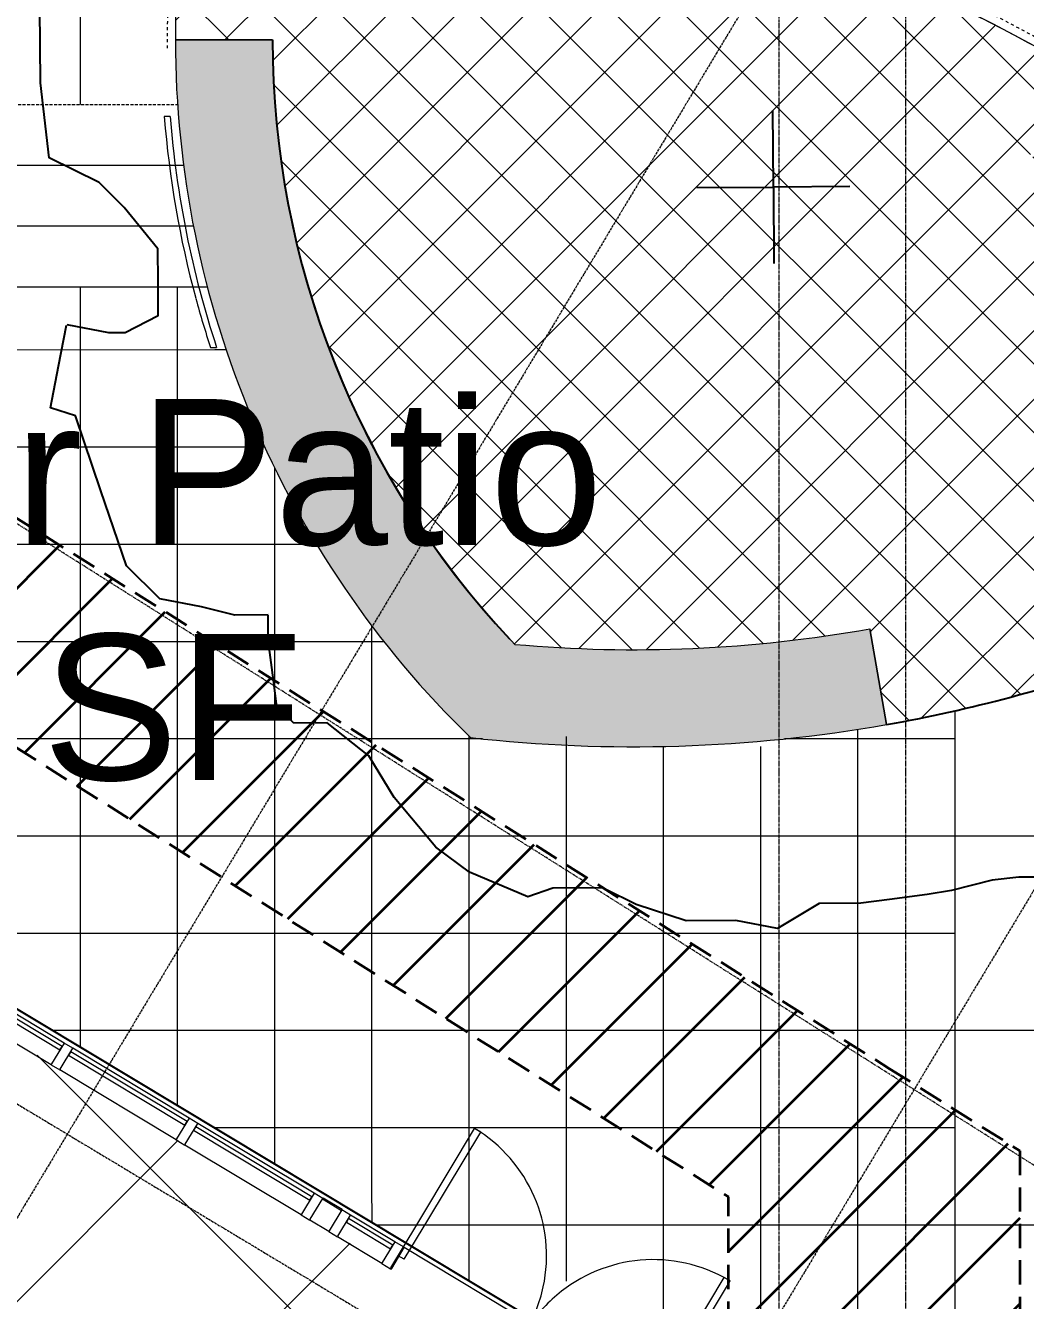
# Model space of a CAD drawing. Header units: inches. Extents: x 3268 to 7018, y 976 to 6708.
# Drawn here: x 5807.1 to 6054.1, y 5397.9 to 5712.7 of the extents above; entities that cross this region are included whole.
import ezdxf

# ---------------------------------------------------------------- set-up
doc = ezdxf.new("R2010")
doc.units = ezdxf.units.IN
doc.header["$MEASUREMENT"] = 0
for name, pattern in [('Double Dash 3_8_', [0.9999999999999999, 0.3749999999999999, -0.125, 0.125, -0.125, 0.125, -0.125]), ('Grid Line 1_2_', [0.8749999999999999, 0.4999999999999999, -0.125, 0.125, -0.125]), ('IMPORT-Dash 1_16_', [1.4999999999999996, 0.7499999999999998, -0.7499999999999998]), ('IMPORT-DASHED _2_', [8.999999999999996, 5.999999999999998, -2.999999999999999]), ('IMPORT-HIDDEN4', [1.1099999999999997, 0.7499999999999998, -0.3599999999999999])]:
    doc.linetypes.add(name, pattern=pattern)
for name, color, linetype, lineweight in [('0-landscaping', 1, 'Continuous', 25), ('A-DETL-GENF', 92, 'Continuous', 9), ('A-DOOR', 31, 'Continuous', 9), ('A-FLOR', 192, 'Continuous', 9), ('A-GLAZ-CURT', 52, 'Continuous', 9), ('A-GLAZ-CWMG', 51, 'Continuous', 9), ('C-BLDG', 3, 'Continuous', 25), ('C-CURB-BACK', 40, 'Continuous', 13), ('C-CURB-FACE', 80, 'Continuous', 13), ('C-CURB-GUTR', 22, 'Continuous', 15), ('C-ESMT-STBK', 4, 'IMPORT-DASHED _2_', 35), ('C-PROP-LINE', 91, 'Double Dash 3_8_', 9), ('DAA Sketch', 1, 'Continuous', 25), ('G-ANNO-TEXT', 231, 'Continuous', 9), ('L-PVMT-CONC-HATC', 252, 'Continuous', 15), ('L-SITE-HRAL', 10, 'Continuous', 15), ('L-SITE-PLANT-HATC', 81, 'Continuous', 13), ('L-SITE-STEP', 2, 'Continuous', 15), ('L-SITE-SWLK', 220, 'Continuous', 25), ('L-SITE-WALL', 33, 'Continuous', 15), ('L-SITE-WALL-HATC', 71, 'Continuous', 15), ('S-GRID', 1, 'Continuous', 9), ('site_dwg', 8, 'Continuous', 9)]:
    doc.layers.add(name, color=color, linetype=linetype, lineweight=lineweight)
doc.styles.add('Arial', font='arial.ttf', dxfattribs={"height": 36})

# ---------------------------------------------------------------- blocks, each defined once
blk = doc.blocks.new('System Panel - GLA-01 - Insulated Glass - Clear-7886331-Overall Retail Plan Opt 2')
at = {"layer": 'A-GLAZ-CURT'}
for p, q in [((16.12500000001023, 1.999999999995452), (-16.12500000000818, 1.999999999995452)), ((-16.12500000000818, 1.999999999995452), (-16.12500000000955, 0.9999999999990904)), ((-16.12500000000955, 0.9999999999990904), (16.12500000000682, 0.9999999999963619)), ((16.12500000000682, 0.9999999999963619), (16.12500000001023, 1.999999999995452))]:
    blk.add_line(p, q, dxfattribs=at)
blk = doc.blocks.new('Rectangular Mullion - 2_5_ x 6_ rectangular-V116-Overall Retail Plan Opt 2')
at = {"layer": 'A-GLAZ-CWMG'}
for p, q in [((5816.667968411256, 5461.501621982364), (5789.024322963612, 5478.111599898213)), ((5813.448980443068, 5456.144326352975), (5785.805334995423, 5472.754304268825))]:
    blk.add_line(p, q, dxfattribs=at)
blk = doc.blocks.new('Rectangular Mullion - 2_5_ x 6_ rectangular-V118-Overall Retail Plan Opt 2')
at = {"layer": 'A-GLAZ-CWMG'}
for p, q in [((-1.250000000000227, 3.250000000001819), (1.250000000001591, 3.250000000001819)), ((-1.250000000000173, 2.99999999994377), (-1.250000000000227, 3.250000000001819)), ((1.250000000001591, 3.250000000001819), (1.250000000001564, 2.999999999943815)), ((-1.249999999998863, -2.999999999997271), (-1.250000000000173, 2.99999999994377)), ((1.250000000001564, 2.999999999943815), (1.250000000000909, -2.999999999997271)), ((1.250000000000909, -2.999999999997271), (-1.249999999998863, -2.999999999997271))]:
    blk.add_line(p, q, dxfattribs=at)
blk = doc.blocks.new('System Panel - GLA-01 - Insulated Glass - Clear-7886332-Overall Retail Plan Opt 2')
at = {"layer": 'A-GLAZ-CURT'}
for p, q in [((16.74999999999977, 1.999999999998181), (-16.74999999999977, 1.999999999998181)), ((-16.74999999999977, 1.999999999998181), (-16.74999999999977, 0.9999999999963619)), ((-16.74999999999977, 0.9999999999963619), (16.74999999999977, 0.9999999999990904)), ((16.74999999999977, 0.9999999999990904), (16.74999999999977, 1.999999999998181))]:
    blk.add_line(p, q, dxfattribs=at)
blk = doc.blocks.new('Rectangular Mullion - 2_5_ x 6_ rectangular-7829117-Overall Retail Plan Opt 2')
at = {"layer": 'A-GLAZ-CWMG'}
for p, q in [((-1.249999999998863, 3.250000000001819), (1.250000000000227, 3.250000000001819)), ((-1.249999999998863, 2.999999999941947), (-1.249999999998863, 3.250000000001819)), ((1.250000000000227, 3.250000000001819), (1.250000000000282, 2.999999999942276)), ((-1.249999999998863, -2.999999999997271), (-1.249999999998863, 2.999999999941947)), ((1.250000000000282, 2.999999999942276), (1.250000000001591, -2.999999999997271)), ((1.250000000001591, -2.999999999997271), (-1.249999999998863, -2.999999999997271))]:
    blk.add_line(p, q, dxfattribs=at)
blk = doc.blocks.new('System Panel - Slab Edge Cover-V120-Overall Retail Plan Opt 2')
at = {"layer": 'A-GLAZ-CURT'}
for p, q in [((2.74999999999477, 3.125000000000909), (-2.749999999998181, 3.124999999998181)), ((-2.749999999998181, 3.124999999998181), (-2.749999999997498, 2.874999999996362)), ((-2.749999999997498, 2.874999999996362), (2.749999999996816, 2.874999999996362)), ((2.749999999996816, 2.874999999996362), (2.74999999999477, 3.125000000000909))]:
    blk.add_line(p, q, dxfattribs=at)
blk = doc.blocks.new('System Panel - GLA-01 - Insulated Glass - Clear-10001628-Overall Retail Plan Opt 2')
at = {"layer": 'A-GLAZ-CURT'}
for p, q in [((4.999999999983856, 1.999999999998181), (-7.750000000000454, 1.999999999998181)), ((-7.750000000000454, 1.999999999998181), (-7.750000000000454, 0.9999999999963619)), ((-7.750000000000454, 0.9999999999963619), (4.999999999982491, 0.9999999999990904)), ((4.999999999982491, 0.9999999999990904), (4.999999999983856, 1.999999999998181))]:
    blk.add_line(p, q, dxfattribs=at)
blk = doc.blocks.new('Rectangular Mullion - 2_5_ x 6_ rectangular-10001530-Overall Retail Plan Opt 2')
at = {"layer": 'A-GLAZ-CWMG'}
for p, q in [((5898.313153803132, 5412.44424534718), (5887.384270719196, 5419.010980802274)), ((5895.094165834945, 5407.086949717792), (5884.165282751008, 5413.653685172887))]:
    blk.add_line(p, q, dxfattribs=at)
blk = doc.blocks.new('Rectangular Mullion - 2_5_ x 6_ rectangular-V121-Overall Retail Plan Opt 2')
at = {"layer": 'A-GLAZ-CWMG'}
blk.add_line((5882.022364499247, 5414.941280360165), (5877.30794434539, 5417.773989772168), dxfattribs=at)
blk = doc.blocks.new('Rectangular Mullion - 2_5_ x 6_ rectangular-V122-Overall Retail Plan Opt 2')
at = {"layer": 'A-GLAZ-CWMG'}
for p, q in [((5878.384014061822, 5424.418880588831), (5849.668909488301, 5441.672656098318)), ((5875.165026093634, 5419.061584959443), (5846.449921520113, 5436.31536046893))]:
    blk.add_line(p, q, dxfattribs=at)
blk = doc.blocks.new('Rectangular Mullion - 2_5_ x 6_ rectangular-7829135-Overall Retail Plan Opt 2')
at = {"layer": 'A-GLAZ-CWMG'}
for p, q in [((-1.249999999999545, 3.250000000001819), (1.250000000000227, 3.250000000001819)), ((-1.249999999999572, 2.999999999941963), (-1.249999999999545, 3.250000000001819)), ((1.250000000000227, 3.250000000001819), (1.250000000000227, 2.999999999942321)), ((-1.250000000000227, -2.999999999997271), (-1.249999999999572, 2.999999999941963)), ((1.250000000000227, 2.999999999942321), (1.250000000000227, -2.999999999997271)), ((1.250000000000227, -2.999999999997271), (-1.250000000000227, -2.999999999997271))]:
    blk.add_line(p, q, dxfattribs=at)
blk = doc.blocks.new('Rectangular Mullion - 2_5_ x 6_ rectangular-7882719-Overall Retail Plan Opt 2')
at = {"layer": 'A-GLAZ-CWMG'}
for p, q in [((-2.24999999998491, 3.25), (-2.5, 3.25)), ((-2.5, 3.25), (-2.5, 2.99999999994199)), ((-2.5, 2.99999999994199), (-2.5, -3)), ((-2.5, -3), (-2.249999999984238, -3))]:
    blk.add_line(p, q, dxfattribs=at)
blk = doc.blocks.new('Curtain Wall-Ext Dbl Door-Framed - SEE ELEV-10001564-Overall Retail Plan Opt 2')
at = {"layer": 'A-DOOR'}
for p, q in [((-34.99999999999969, 37.12499999999987), (-36.74999999999975, 37.12499999999987)), ((-36.74999999999969, 12.25930282034746), (-36.74999999999969, 37.12499999999988)), ((-34.99999999999969, 12.25934064553677), (-34.99999999999969, 37.12499999999987)), ((34.9999999999996, 37.37499999999989), (36.22886692448985, 37.37499999999989)), ((34.9999999999996, 12.26085365310259), (34.9999999999996, 37.37499999999989)), ((36.22886692448985, 37.37499999999989), (36.74999999999999, 37.37499999999989)), ((36.74999999999984, 36.50778800629224), (36.74999999999984, 37.37499999999989)), ((36.74999999999984, 12.26089147829229), (36.74999999999984, 36.50778800629224)), ((-36.74999999999969, 0.4999999999999902), (-36.74999999999969, 12.25930282034746)), ((-34.99999999999969, 0.4999999999999875), (-34.99999999999969, 12.25934064553677)), ((34.9999999999996, 0.4999999999997903), (34.9999999999996, 12.26085365310259)), ((36.74999999999984, 0.4999999999983222), (36.74999999999984, 12.26089147829229)), ((-34.99999999999969, 0.4999999999999875), (-36.74999999999975, 0.4999999999999875)), ((34.9999999999996, 0.4999999999997903), (36.74999999999988, 0.4999999999997903))]:
    blk.add_line(p, q, dxfattribs=at)
for centre, radius, start, end in [((-36.74999999999975, 0.50000000000011), 36.62499999999974, 18.87309125420795, 89.99999999999997), ((36.75000000000001, 0.4999999999998783), 36.87499999999999, 90.75900454231812, 161.2621398723744), ((36.75000000000001, 0.4999999999998783), 36.87500000000001, 89.9999999999999, 90.75900454231812), ((-36.74999999999975, 0.50000000000011), 36.62499999999979, 359.9999999999991, 18.87309125420794), ((36.75000000000001, 0.4999999999998783), 36.87499999999999, 161.2621398723744, 179.9999999999999)]:
    blk.add_arc(centre, radius, start, end, dxfattribs=at)
blk = doc.blocks.new('site_dwg_dec1-V215-Overall Retail Plan Opt 2')
at = {"layer": '0-landscaping', "color": 213, "flags": 128}
for points in [[(-87.84698172081401, 53.63752239599557), (-86.13667698831675, 55.58464763820961), (-82.51704446383506, 59.70547927386655), (-82.11050309693717, 68.47359954603199), (-82.48428623070127, 74.27706753642563), (-85.94652405246585, 82.7934399386097), (-78.83185320274411, 92.9695355557917), (-70.68766946013044, 102.2414187691859)], [(-9.471346453594377, 8.319387126080981), (0, 0), (8.319387121136968, 9.471346451995485)], [(9.471346454440207, -8.31938712430201), (0, 0), (-8.319387122217448, -9.471346449256087)], [(-42.16343954759929, -114.4442553805609), (-45.25193650464251, -111.7313990827831), (-48.8504289614554, -109.1643291017724), (-54.95184824639534, -106.0219622391457), (-58.38620603193856, -103.8447490419173), (-63.55300781326502, -100.3379686089231)]]:
    blk.add_lwpolyline(points, dxfattribs=at)
at = {"layer": '0-landscaping', "color": 130, "flags": 128}
for points in [[(-108.9495437625916, 2.620645575184653), (-113.0675397062075, 6.237787295143106), (-116.2805885930353, 10.88512405573715), (-120.5231648285259, 16.43677114294701), (-121.0214998896845, 24.17471959924626), (-115.9658553720873, 36.15941098107179), (-110.910168585371, 48.14415048814009), (-113.0937468457087, 51.88722671996549), (-107.5397389064563, 56.13394474226845), (-102.0716812536501, 60.31495882457261)], [(-101.9856886986962, 60.38071088975959), (-97.743112467069, 54.82906379929738), (-95.68411449388047, 53.02049293666573), (-89.75630951111258, 51.46381599998789), (-87.84698172081401, 53.63752239599557)], [(-115.4074768441807, -5.983103170727076), (-111.6642575858822, -0.469966123074073), (-108.9950686053847, 2.568817050759662)], [(-117.6248491627774, -13.48485254158436), (-117.8740236475204, -9.615914829065103), (-115.4074768441807, -5.983103170727076)], [(-113.4150734304347, -33.60813601533004), (-111.9789908119983, -25.7442530517917), (-113.5068532182992, -17.10199426285248), (-117.6248491627774, -13.48485254158436)], [(-97.45870235612914, -67.97287644366632), (-97.63163436459932, -67.54749693596055), (-103.8086282820693, -62.12178435343662), (-107.8020155784869, -60.43917290733622), (-112.2937946572906, -51.01856319714783), (-113.6970061503308, -44.31078655997839), (-113.4150734304347, -33.60813601533004)], [(-63.55300781326502, -100.3379686089231), (-67.52711661894817, -97.64068553359242), (-72.67458319323491, -93.11928329096621), (-80.53679194816458, -91.68846783457842), (-84.77933982746951, -86.13684565529614), (-90.95630538298035, -80.71115797022206), (-95.3235041758579, -73.22505363637605), (-97.45870235612914, -67.97287644366632)]]:
    blk.add_lwpolyline(points, dxfattribs=at)
blk = doc.blocks.new('site_dwg-12440225-Overall Retail Plan Opt 2')
at = {"layer": 'C-ESMT-STBK'}
h = blk.add_hatch(dxfattribs=at)
h.set_pattern_fill('FP_236', color=43, style=0, pattern_type=2)
h.set_pattern_definition([(41.19300000000002, (24349227.445, 9821790.73), (-9.878962955707756, 11.2874306606842), [])])
h.paths.add_polyline_path([(24340754.41764874, 9814238.256800799), (24341007.28369483, 9818038.207201697), (24340597.61508091, 9818336.289935663), (24339080.54507963, 9818175.041572), (24339041.04656363, 9818170.586227996), (24338991.68861391, 9818164.27902802), (24338951.70183868, 9818158.637384389), (24338912.96937073, 9818152.689061128), (24338874.36010189, 9818146.280125272), (24338835.87236292, 9818139.411975248), (24338797.50579851, 9818132.085986648), (24338766.50818425, 9818125.853604812), (24338766.89231019, 9818124.002092425), (24338807.18576453, 9818132.259389622), (24338846.06993594, 9818139.731584428), (24338885.04424, 9818146.727429258), (24338924.10287013, 9818153.245822722), (24338956.51865115, 9818158.316607647), (24338953.32382087, 9818110.342748318), (24338969.07279708, 9818112.710400388), (24339007.86497075, 9818118.055290567), (24339046.71994471, 9818122.92269113), (24339092.45343486, 9818128.037917001), (24340292.99008468, 9818255.650188034), (24340584.31472673, 9818286.605874758), (24340934.68922023, 9818031.666679043), (24340687.3560084, 9814314.861073798), (24339595.34670922, 9814726.863514047), (24339587.50957331, 9814715.68687136), (24338715.45843181, 9815327.180653278), (24338691.60180446, 9815293.158049863), (24339013.48739237, 9815068.288049085), (24339549.36884944, 9814692.907733086), (24340725.61240819, 9814249.124683892)])
h.paths.add_polyline_path([(24338722.46981283, 9815337.179779818), (24338763.80719084, 9815396.132170605), (24338658.92817304, 9815468.79891386), (24338617.74228099, 9815409.741564125), (24338722.19139668, 9815337.372683933)])
at = {"layer": 'L-SITE-PLANT-HATC'}
h = blk.add_hatch(dxfattribs=at)
h.set_pattern_fill('FP_237', color=253, style=0, pattern_type=2)
h.set_pattern_definition([(41.19300000000002, (24341092.243, 9818110.422), (-7.903170364566204, 9.029944528547365), []), (131.193, (24341092.243, 9818110.422), (-9.029944528547368, -7.903170364566201), [])])
h.paths.add_polyline_path([(24340981.39999954, 9818145.39022387), (24340993.86683528, 9818146.963641582), (24341006.27116508, 9818148.971187102), (24341018.59787617, 9818151.410414549), (24341030.83195033, 9818154.278352093), (24341042.95848226, 9818157.571505602), (24341036.26544326, 9818180.619352117), (24341047.16573251, 9818183.986452226), (24341057.94542897, 9818187.721664792), (24341071.01663963, 9818192.849959236), (24341079.09348684, 9818196.27878313), (24341089.43746742, 9818201.09082371), (24341099.61212168, 9818206.25125775), (24341109.60571963, 9818211.754135968), (24341100.12695897, 9818221.74452498), (24341090.35786844, 9818231.451205492), (24341080.30693593, 9818240.865743833), (24341069.98289422, 9818249.979960162), (24341059.39471338, 9818258.785935575), (24341048.55159298, 9818267.276018977), (24341037.46295407, 9818275.44283375), (24341026.13843104, 9818283.279284133), (24341039.49190557, 9818303.221323159), (24341026.75229456, 9818311.480256813), (24341013.76363941, 9818319.34171416), (24341000.5383373, 9818326.798191745), (24340987.08901124, 9818333.842572661), (24340970.03992724, 9818341.984192457), (24340959.56983624, 9818346.668549908), (24340945.52625324, 9818352.437904358), (24340931.31115314, 9818357.770690048), (24340916.93810369, 9818362.661817055), (24340902.42082339, 9818367.106616993), (24340887.77316839, 9818371.100847472), (24340873.00911931, 9818374.640696159), (24340858.14276784, 9818377.722784413), (24340843.18830333, 9818380.344170503), (24340828.15999921, 9818382.502352418), (24340825.41788885, 9818373.239947814), (24340823.05072731, 9818363.874700652), (24340820.64268969, 9818351.9333361), (24340819.45597609, 9818344.896507023), (24340818.23420988, 9818335.314305002), (24340817.39902994, 9818325.690699507), (24340841.34607539, 9818324.097271103), (24340840.90758448, 9818313.813231325), (24340840.95953366, 9818303.519978695), (24340841.50180495, 9818293.240888737), (24340842.53316689, 9818282.999304827), (24340844.05127729, 9818272.81848515), (24340846.05268859, 9818262.72154991), (24340848.53285566, 9818252.731428804), (24340852.68363984, 9818239.471062498), (24340854.90585332, 9818233.16208343), (24340858.78421109, 9818223.627300296), (24340863.11241191, 9818214.288112639), (24340867.88062663, 9818205.165729348), (24340874.82400571, 9818193.598154597), (24340878.69280944, 9818187.653702613), (24340884.71222353, 9818179.303828219), (24340891.12259929, 9818171.250205982), (24340903.91965507, 9818169.498164397), (24340916.07635546, 9818168.290716186), (24340928.6196573, 9818167.52586022), (24340943.72029505, 9818167.278112343), (24340953.74811962, 9818167.431474397), (24340966.29681324, 9818168.102081517), (24340978.81085939, 9818169.250155833)])
at = {"layer": 'L-SITE-WALL-HATC'}
blk.add_hatch(color=10, dxfattribs=at).paths.add_polyline_path([(24340917.02298104, 9818144.196300736), (24340929.89896588, 9818143.512015538), (24340942.82244925, 9818143.289855303), (24340955.68313489, 9818143.528366972), (24340968.91366436, 9818144.26112244), (24340981.39999954, 9818145.390223868), (24340978.81085939, 9818169.25015583), (24340966.29681324, 9818168.102081517), (24340953.74811962, 9818167.431474395), (24340941.18298939, 9818167.239307674), (24340928.6196573, 9818167.525860218), (24340916.07635546, 9818168.290716186), (24340903.57128694, 9818169.5327656), (24340891.12259929, 9818171.250205982), (24340884.69949074, 9818179.29624446), (24340878.4796945, 9818187.929864613), (24340873.04368393, 9818196.26326444), (24340867.83766714, 9818205.145406503), (24340863.06245058, 9818214.2663914), (24340858.7289653, 9818223.605340155), (24340853.71765212, 9818236.346551321), (24340851.425834, 9818242.851167563), (24340848.47290567, 9818252.713990327), (24340845.99510576, 9818262.706766022), (24340843.9669424, 9818273.016569981), (24340842.48647834, 9818282.99043268), (24340841.46368249, 9818293.234892022), (24340840.93205994, 9818303.516547337), (24340840.89282764, 9818313.811862746), (24340841.34607539, 9818324.097271102), (24340817.39902994, 9818325.690699508), (24340816.92743979, 9818315.030426899), (24340816.93016762, 9818304.359728614), (24340817.40720802, 9818293.699698508), (24340818.35761799, 9818283.071409358), (24340819.77951875, 9818272.495871188), (24340821.95401932, 9818260.739540093), (24340824.64314047, 9818249.329347182), (24340827.81118393, 9818238.282337576), (24340831.44688416, 9818227.546622237), (24340833.83074666, 9818221.135190886), (24340837.99043456, 9818211.308655083), (24340842.58280307, 9818201.676731035), (24340847.59877397, 9818192.258459147), (24340853.02843168, 9818183.072457485), (24340858.86104284, 9818174.136884956), (24340865.08507753, 9818165.46940542), (24340871.68823206, 9818157.087152768), (24340878.65745332, 9818149.006697059), (24340891.38578024, 9818146.94540486), (24340904.17976046, 9818145.341253448), (24340909.95053392, 9818144.826798161)])
at = {"layer": 'C-BLDG', "color": 213, "flags": 128}
blk.add_lwpolyline([(24340931.00202617, 9817976.25728433), (24340929.18888401, 9817973.649178157), (24340855.29157889, 9818025.022208998), (24340745.6552988, 9818101.240793617)], dxfattribs=at)
at = {"layer": 'C-CURB-BACK', "color": 253}
blk.add_arc((24340937.6986373, 9818257.54000097), 329.99999999557, 356.1931696250226, 96.06714622456765, dxfattribs=at)
at = {"layer": 'C-CURB-FACE', "color": 253}
blk.add_arc((24340937.6986373, 9818257.540000968), 336.0000000011395, 356.1931696253088, 96.06714622396795, dxfattribs=at)
at = {"layer": 'C-CURB-GUTR', "color": 53}
blk.add_arc((24340937.6986373, 9818257.540000968), 353.9999999995102, 356.193169625387, 96.06714622377574, dxfattribs=at)
at = {"layer": 'C-ESMT-STBK', "color": 210}
blk.add_line((24340718.38000276, 9818248.415044319), (24340976.5132488, 9818060.592347888), dxfattribs=at)
at = {"layer": 'C-ESMT-STBK', "color": 43}
for p, q in [((24340976.5132488, 9818060.592347888), (24341007.2749483, 9818038.209545849)), ((24341007.27473861, 9818038.206394771), (24340754.40937513, 9814238.266251713))]:
    blk.add_line(p, q, dxfattribs=at)
at = {"layer": 'C-ESMT-STBK', "color": 210, "flags": 128}
blk.add_lwpolyline([(24340931.37457607, 9817981.989569474), (24340934.6804737, 9818031.669023197), (24340584.30990588, 9818286.605362503)], dxfattribs=at)
at = {"layer": 'DAA Sketch', "color": 213}
blk.add_arc((24341056.86948447, 9818309.756415421), 216.0000000032458, 176.193169624814, 219.3778700270683, dxfattribs=at)
at = {"layer": 'L-PVMT-CONC-HATC', "color": 53}
for p, q in [((24340792.92243901, 9818311.349843828), (24340809.72338643, 9818563.845060505)), ((24340789.75156031, 9818263.695882045), (24340789.93476075, 9818266.449133607)), ((24340813.69851761, 9818262.101128878), (24340813.8818062, 9818264.855705198)), ((24340824.82341469, 9818248.481449073), (24340821.98798599, 9818248.670117551)), ((24340832.75161421, 9818223.900837677), (24340829.59872728, 9818224.11062972)), ((24340834.41768664, 9818211.997141054), (24340834.8567303, 9818218.595365686)), ((24340843.89884597, 9818199.10603295), (24340840.31256469, 9818199.34466291)), ((24340855.85740262, 9818172.721986715), (24340856.21422877, 9818178.084594738)), ((24340858.91812317, 9818174.053583613), (24340854.8263767, 9818174.325847056)), ((24340881.57390974, 9818148.493003491), (24340874.15710508, 9818148.986515198)), ((24340878.18131226, 9818146.735051187), (24340878.35483283, 9818149.342827618)), ((24340902.02561079, 9818143.597477295), (24340902.30187828, 9818147.74939921)), ((24340991.96683748, 9818049.352040617), (24340998.5084062, 9818147.662854414)), ((24340925.98129053, 9818142.133810509), (24340926.08328133, 9818143.666592423)), ((24340974.21031785, 9818143.980589073), (24340974.25732937, 9818144.687107703)), ((24340963.7089129, 9818143.027767807), (24340956.006292, 9818143.54029763)), ((24340998.04795206, 9818140.74285961), (24340981.92234687, 9818141.815851994)), ((24341241.94102201, 9818100.461224517), (24340980.3275937, 9818117.868894687)), ((24340994.86109524, 9818092.848768702), (24340978.73284053, 9818093.921937384)), ((24340777.47015996, 9818079.123264415), (24340778.09771316, 9818088.554529076)), ((24340786.58415248, 9818082.654375285), (24340770.88856625, 9818083.698754353)), ((24340800.459777, 9818063.140998956), (24340801.08725713, 9818072.571165519)), ((24340824.8422578, 9818056.055622084), (24340809.14971523, 9818057.099798627)), ((24340823.44939407, 9818047.158734027), (24340824.0768011, 9818056.587801963)), ((24340985.09318267, 9817946.050428031), (24340991.96683748, 9818049.352040617)), ((24340991.67423842, 9818044.954677798), (24340975.5433342, 9818046.028022777)), ((24340846.43901114, 9818031.1764691), (24340847.06634507, 9818040.604438407)), ((24340863.10036312, 9818029.456868881), (24340847.41086334, 9818030.50084296)), ((24340869.42862822, 9818015.194204176), (24340870.05588904, 9818024.62107485)), ((24341006.06836641, 9818019.943825679), (24340973.94858103, 9818022.081065472))]:
    blk.add_line(p, q, dxfattribs=at)
at = {"layer": 'L-PVMT-CONC-HATC', "color": 10}
for p, q in [((24340785.48606974, 9818199.591404011), (24340789.75156031, 9818263.695882045)), ((24340808.42837727, 9818182.898141414), (24340813.69851761, 9818262.101128878)), ((24340821.98798599, 9818248.670117551), (24340720.44841845, 9818255.426526472)), ((24340829.59872728, 9818224.11062972), (24340743.95631827, 9818229.80924702)), ((24340833.37708483, 9818196.358321892), (24340834.41768664, 9818211.997141054)), ((24340780.34085562, 9818203.335160408), (24340690.54582527, 9818209.310091747)), ((24340840.31256469, 9818199.34466291), (24340780.34085562, 9818203.335160408)), ((24340781.71857063, 9818142.971055076), (24340785.48317023, 9818199.54782823)), ((24340831.3706848, 9818166.204878815), (24340833.3680299, 9818196.222238697)), ((24340816.72539297, 9818176.861073794), (24340726.93036262, 9818182.83600513)), ((24340804.66087816, 9818126.277792474), (24340808.42837727, 9818182.898141414)), ((24340854.8263767, 9818174.325847056), (24340816.72539297, 9818176.861073794)), ((24340854.31299232, 9818149.511616213), (24340855.85388101, 9818172.66906172)), ((24340827.60318568, 9818109.584529873), (24340831.3706848, 9818166.204878815)), ((24340853.10993032, 9818150.38698718), (24340763.31489997, 9818156.361918518)), ((24340874.15710508, 9818148.986515198), (24340853.10993032, 9818150.38698718)), ((24340850.5454932, 9818092.891267274), (24340854.31299232, 9818149.511616213)), ((24340877.25529985, 9818132.818353616), (24340878.18131226, 9818146.735051187)), ((24340969.02452995, 9818066.045303218), (24340974.21031785, 9818143.980589073)), ((24340778.09771316, 9818088.554529076), (24340781.71857063, 9818142.971055076)), ((24340900.19760738, 9818116.125091016), (24340902.02561079, 9818143.597477295)), ((24340923.1399149, 9818099.431828415), (24340925.98129053, 9818142.133810509)), ((24340946.08222243, 9818082.738565814), (24340950.03032678, 9818142.073164014)), ((24340981.92234687, 9818141.815851994), (24340963.7089129, 9818143.027767807)), ((24340799.69943732, 9818129.8878319), (24340712.2864809, 9818135.704260834)), ((24340873.48780074, 9818076.198004672), (24340877.25529985, 9818132.818353616)), ((24340889.49446768, 9818123.912900561), (24340799.69943732, 9818129.8878319)), ((24340801.08725713, 9818072.571165519), (24340804.66087816, 9818126.277792474)), ((24340980.3275937, 9818117.868894687), (24340889.49446768, 9818123.912900561)), ((24340896.43010826, 9818059.504742073), (24340900.19760738, 9818116.125091016)), ((24340836.08397467, 9818103.413745288), (24340748.32604716, 9818109.253128482)), ((24340824.0768011, 9818056.587801963), (24340827.60318568, 9818109.584529873)), ((24340899.18985392, 9818099.214701153), (24340836.08397467, 9818103.413745288)), ((24340925.87900502, 9818097.43881395), (24340899.23889424, 9818099.211438028)), ((24340919.37241579, 9818042.811479472), (24340923.1399149, 9818099.431828415)), ((24340978.73284053, 9818093.921937384), (24340925.87900502, 9818097.43881395)), ((24340847.07398191, 9818040.719209647), (24340850.5454932, 9818092.891267274)), ((24340872.46851202, 9818076.939658677), (24340786.58415248, 9818082.654375285)), ((24340939.02452096, 9817976.67098418), (24340946.08222243, 9818082.738565814)), ((24340870.05588904, 9818024.62107485), (24340873.48780074, 9818076.198004672)), ((24340962.26354238, 9818070.964727338), (24340872.46851202, 9818076.939658677)), ((24340977.13808737, 9818069.974980082), (24340962.26354238, 9818070.964727338)), ((24340962.10356559, 9817962.032692946), (24340969.02452995, 9818066.045303218)), ((24340893.37567367, 9818013.600775767), (24340896.43010826, 9818059.504742073)), ((24340908.85304937, 9818050.465572065), (24340824.8422578, 9818056.055622084)), ((24340975.5433342, 9818046.028022777), (24340908.85304937, 9818050.465572065)), ((24340916.03497699, 9817992.65434774), (24340919.37241579, 9818042.811479472)), ((24340934.22723005, 9818024.724110905), (24340863.10036312, 9818029.456868881)), ((24340973.94858103, 9818022.081065472), (24340934.22723005, 9818024.724110905))]:
    blk.add_line(p, q, dxfattribs=at)
at = {"layer": 'L-PVMT-CONC-HATC', "color": 53, "flags": 128}
for points in [[(24341238.75416519, 9818052.567133613), (24341065.80837245, 9818064.074888917), (24340977.13808737, 9818069.974980082)], [(24341235.56730838, 9818004.673042705), (24341037.97490093, 9818017.820775526), (24341006.06836641, 9818019.943825679)]]:
    blk.add_lwpolyline(points, dxfattribs=at)
at = {"layer": 'L-SITE-HRAL', "color": 53}
for p, q in [((24340814.84826558, 9818306.884272706), (24340813.40698741, 9818306.980174873)), ((24340821.82319107, 9818249.29411832), (24340822.5127161, 9818249.248237556))]:
    blk.add_line(p, q, dxfattribs=at)
at = {"layer": 'L-SITE-HRAL'}
blk.add_line((24340821.00033152, 9818249.34887112), (24340821.82319107, 9818249.29411832), dxfattribs=at)
at = {"layer": 'L-SITE-HRAL', "color": 53}
for centre, radius, start, end in [((24341058.15356937, 9818309.911428973), 244.7641346928342, 180.6861810192438, 191.3464802410074), ((24341058.15356953, 9818309.911429005), 243.3241348567688, 180.7128259363415, 194.4366978024842)]:
    blk.add_arc(centre, radius, start, end, dxfattribs=at)
at = {"layer": 'L-SITE-HRAL'}
blk.add_arc((24341058.15356937, 9818309.911428973), 244.7641346924509, 191.3789538702794, 194.3256220093393, dxfattribs=at)
at = {"layer": 'L-SITE-PLANT-HATC', "color": 253}
for p, q in [((24340841.34607539, 9818324.097271102), (24340817.39902994, 9818325.690699508)), ((24340981.39999954, 9818145.390223868), (24340978.81085939, 9818169.250155833))]:
    blk.add_line(p, q, dxfattribs=at)
for centre, radius, start, end in [((24341056.8694843, 9818309.756415445), 239.9999998307524, 162.3556229292072, 176.1931696284261), ((24340765.82561284, 9817895.039296148), 491.4324032376331, 56.16006032754886, 82.71284476806663), ((24341056.86948449, 9818309.75641543), 216.0000000285949, 176.1931696276877, 219.8837817803889), ((24340942.42204092, 9818497.113635825), 329.8766551618654, 261.0535674391236, 276.333207793536), ((24340942.56289727, 9818503.289203199), 359.9999998869299, 276.1931696245973, 286.1931696282363)]:
    blk.add_arc(centre, radius, start, end, dxfattribs=at)
at = {"layer": 'L-SITE-STEP', "color": 53, "linetype": 'IMPORT-HIDDEN4'}
blk.add_line((24340721.08130266, 9818316.130129058), (24340816.86948447, 9818309.75641542), dxfattribs=at)
at = {"layer": 'L-SITE-STEP', "color": 53}
for p, q in [((24340722.07145214, 9818301.031075064), (24340817.3427511, 9818294.691754635)), ((24340722.14890224, 9818285.99275178), (24340818.77628926, 9818279.563197708)), ((24340721.32543375, 9818271.014375322), (24340821.20031297, 9818264.3687342))]:
    blk.add_line(p, q, dxfattribs=at)
at = {"layer": 'L-SITE-SWLK', "color": 213}
blk.add_arc((24340942.56289719, 9818503.28920361), 360.0000003046588, 276.1931696298992, 286.1931696206827, dxfattribs=at)
at = {"layer": 'L-SITE-WALL', "color": 53}
for p, q in [((24340817.39902994, 9818325.690699508), (24340841.34607539, 9818324.097271102)), ((24340978.81085939, 9818169.25015583), (24340981.39999954, 9818145.390223868))]:
    blk.add_line(p, q, dxfattribs=at)
at = {"layer": 'L-SITE-WALL', "color": 53, "linetype": 'IMPORT-Dash 1_16_'}
for centre, radius, start, end in [((24341056.86948449, 9818309.75641542), 242.0400000230948, 161.9534120358626, 176.6760847387849), ((24340765.82561283, 9817895.039296158), 493.4724032281985, 56.16019719951601, 82.90969640083806)]:
    blk.add_arc(centre, radius, start, end, dxfattribs=at)
at = {"layer": 'L-SITE-WALL', "color": 53}
for centre, radius, start, end in [((24340765.82561283, 9817895.039296158), 491.4324032307834, 39.29477599365797, 82.71284476795991), ((24341056.86948445, 9818309.756415416), 239.9999999816783, 176.1931696241722, 222.0508970278472), ((24341056.03287496, 9818309.483963262), 215.1835743637373, 176.1059956360901, 219.9709557714273), ((24340942.42204093, 9818497.113635786), 329.8766551244963, 261.0535674374305, 276.3332077936048), ((24340942.56289725, 9818503.289203415), 360.0000001023424, 259.7749439814572, 276.1931696244506)]:
    blk.add_arc(centre, radius, start, end, dxfattribs=at)
at = {"xscale": 1.500000000000001, "yscale": 1.500000000000001, "zscale": 1.500000000000001, "rotation": 37.81158375857705}
blk.add_blockref('site_dwg_dec1-V215-Overall Retail Plan Opt 2', (24340962.33277385, 9818279.641494937), dxfattribs=at)
blk = doc.blocks.new('Family - ___-10568875-Overall Retail Plan Opt 2')
at = {"layer": 'C-PROP-LINE'}
for p, q in [((6020.524108951307, 5453.804392216392), (5748.34959929803, 5625.424310325614)), ((6179.703012037937, 5353.433970507012), (6020.524108951307, 5453.804392216392))]:
    blk.add_line(p, q, dxfattribs=at)

msp = doc.modelspace()

# ---------------------------------------------------------------- hatches: boundary and pattern name
at = {"layer": 'A-DETL-GENF'}
h = msp.add_hatch(dxfattribs=at)
h.set_pattern_fill('FP_53', style=0, pattern_type=2)
h.set_pattern_definition([(45, (0, 0), (-33.94112549695429, 33.94112549695429), []), (135, (0, 0), (-33.94112549695429, -33.94112549695428), [])])
h.paths.add_polyline_path([(5982.148376340589, 4931.14858256559), (6012.875343047521, 4931.14858256559), (6012.875343047521, 5128.148582565592), (5951.875343047515, 5128.148582565592), (5951.875343047515, 5193.123595554598), (6031.4013022206, 5325.477017720611), (5481.532556851304, 5655.871492447113), (5325.550396021693, 5396.273582565686), (5288.562843047534, 5396.273582565686), (5288.562843047534, 5232.574138939863), (5097.00034304753, 5232.574138939863), (5097.00034304753, 5165.324138939862), (5029.750343047529, 5165.324138939862), (5029.750343047529, 4931.148582565593), (5940.854376340589, 4931.14858256559)])

# ---------------------------------------------------------------- linework, layer by layer
at = {"layer": 'A-FLOR', "color": 7}
msp.add_line((5963.243576831318, 5373.430111172744), (5900.670363880077, 5411.02789064117), dxfattribs=at)
at = {"layer": 'S-GRID', "linetype": 'Grid Line 1_2_'}
for p, q in [((5993.250343047522, 3355.523582565584), (5993.25034304753, 6288.946146825835)), ((6024.500343047525, 3355.523582565584), (6024.500343047521, 6288.94614682584)), ((6135.172538615078, 5967.797593884311), (4619.276379063332, 3444.92271816835)), ((5037.116420187139, 5907.883242439857), (6374.695276783558, 5104.184782667166)), ((6291.505315277513, 5890.959823263463), (4768.061526186897, 3355.523582565579))]:
    msp.add_line(p, q, dxfattribs=at)

# ---------------------------------------------------------------- block references
at = {"layer": 'A-DOOR', "rotation": 328.9999999999997}
msp.add_blockref('Curtain Wall-Ext Dbl Door-Framed - SEE ELEV-10001564-Overall Retail Plan Opt 2', (5930.411856130961, 5389.657499004854), dxfattribs=at)
at = {"layer": 'A-GLAZ-CURT', "rotation": 328.9999999999997}
for name, p in [('System Panel - GLA-01 - Insulated Glass - Clear-7886331-Overall Retail Plan Opt 2', (5801.301031462711, 5467.235109038178)), ('System Panel - GLA-01 - Insulated Glass - Clear-7886332-Overall Retail Plan Opt 2', (5831.623324725056, 5449.01563713823)), ('System Panel - GLA-01 - Insulated Glass - Clear-7886332-Overall Retail Plan Opt 2', (5862.481347550332, 5430.474266441468)), ('System Panel - Slab Edge Cover-V120-Overall Retail Plan Opt 2', (5881.339028165779, 5419.143428793446)), ('System Panel - GLA-01 - Insulated Glass - Clear-10001628-Overall Retail Plan Opt 2', (5892.482203074906, 5412.447933819615))]:
    msp.add_blockref(name, p, dxfattribs=at)
at = {"layer": 'A-GLAZ-CWMG'}
for name, p in [('Rectangular Mullion - 2_5_ x 6_ rectangular-V116-Overall Retail Plan Opt 2', (0, 0)), ('Rectangular Mullion - 2_5_ x 6_ rectangular-V122-Overall Retail Plan Opt 2', (-30.85802282527584, 18.5413706967617)), ('Rectangular Mullion - 2_5_ x 6_ rectangular-V122-Overall Retail Plan Opt 2', (0, 0)), ('Rectangular Mullion - 2_5_ x 6_ rectangular-V121-Overall Retail Plan Opt 2', (0, 0)), ('Rectangular Mullion - 2_5_ x 6_ rectangular-10001530-Overall Retail Plan Opt 2', (0, 0))]:
    msp.add_blockref(name, p, dxfattribs=at)
at = {"layer": 'A-GLAZ-CWMG', "extrusion": (0, 0, -1), "rotation": 211.0000000000003}
for name, p in [('Rectangular Mullion - 2_5_ x 6_ rectangular-V118-Overall Retail Plan Opt 2', (-5816.194313312418, 5458.286322486611)), ('Rectangular Mullion - 2_5_ x 6_ rectangular-7829117-Overall Retail Plan Opt 2', (-5847.052336137694, 5439.744951789849)), ('Rectangular Mullion - 2_5_ x 6_ rectangular-7829117-Overall Retail Plan Opt 2', (-5877.910358962969, 5421.203581093087)), ('Rectangular Mullion - 2_5_ x 6_ rectangular-7829117-Overall Retail Plan Opt 2', (-5884.767697368588, 5417.083276493806)), ('Rectangular Mullion - 2_5_ x 6_ rectangular-7829135-Overall Retail Plan Opt 2', (-5897.83949870428, 5409.228945851436))]:
    msp.add_blockref(name, p, dxfattribs=at)
at = {"layer": 'A-GLAZ-CWMG', "rotation": 148.9999999999997}
msp.add_blockref('Rectangular Mullion - 2_5_ x 6_ rectangular-7882719-Overall Retail Plan Opt 2', (5896.982331403592, 5409.743983926338), dxfattribs=at)
at = {"layer": 'C-PROP-LINE'}
msp.add_blockref('Family - ___-10568875-Overall Retail Plan Opt 2', (0, 0), dxfattribs=at)
at = {"layer": 'site_dwg', "color": 53, "lineweight": 15, "rotation": 3.810000000000009}
msp.add_blockref('site_dwg-12440225-Overall Retail Plan Opt 2', (-23628768.691637, -11408316.78144797), dxfattribs=at)

# ---------------------------------------------------------------- texts
at = {"layer": 'G-ANNO-TEXT', "color": 7, "lineweight": 20, "char_height": 35.99999999999999, "attachment_point": 1, "style": 'Arial'}
for s, insert, width in [('Outdoor Patio', (5639.440227455353, 5620.442872213285), 378.144), ('430 SF', (5713.440227455353, 5562.442872213285), 197.556)]:
    msp.add_mtext(s, dxfattribs=dict(at, insert=insert, width=width))

doc.saveas('drawing.dxf')
